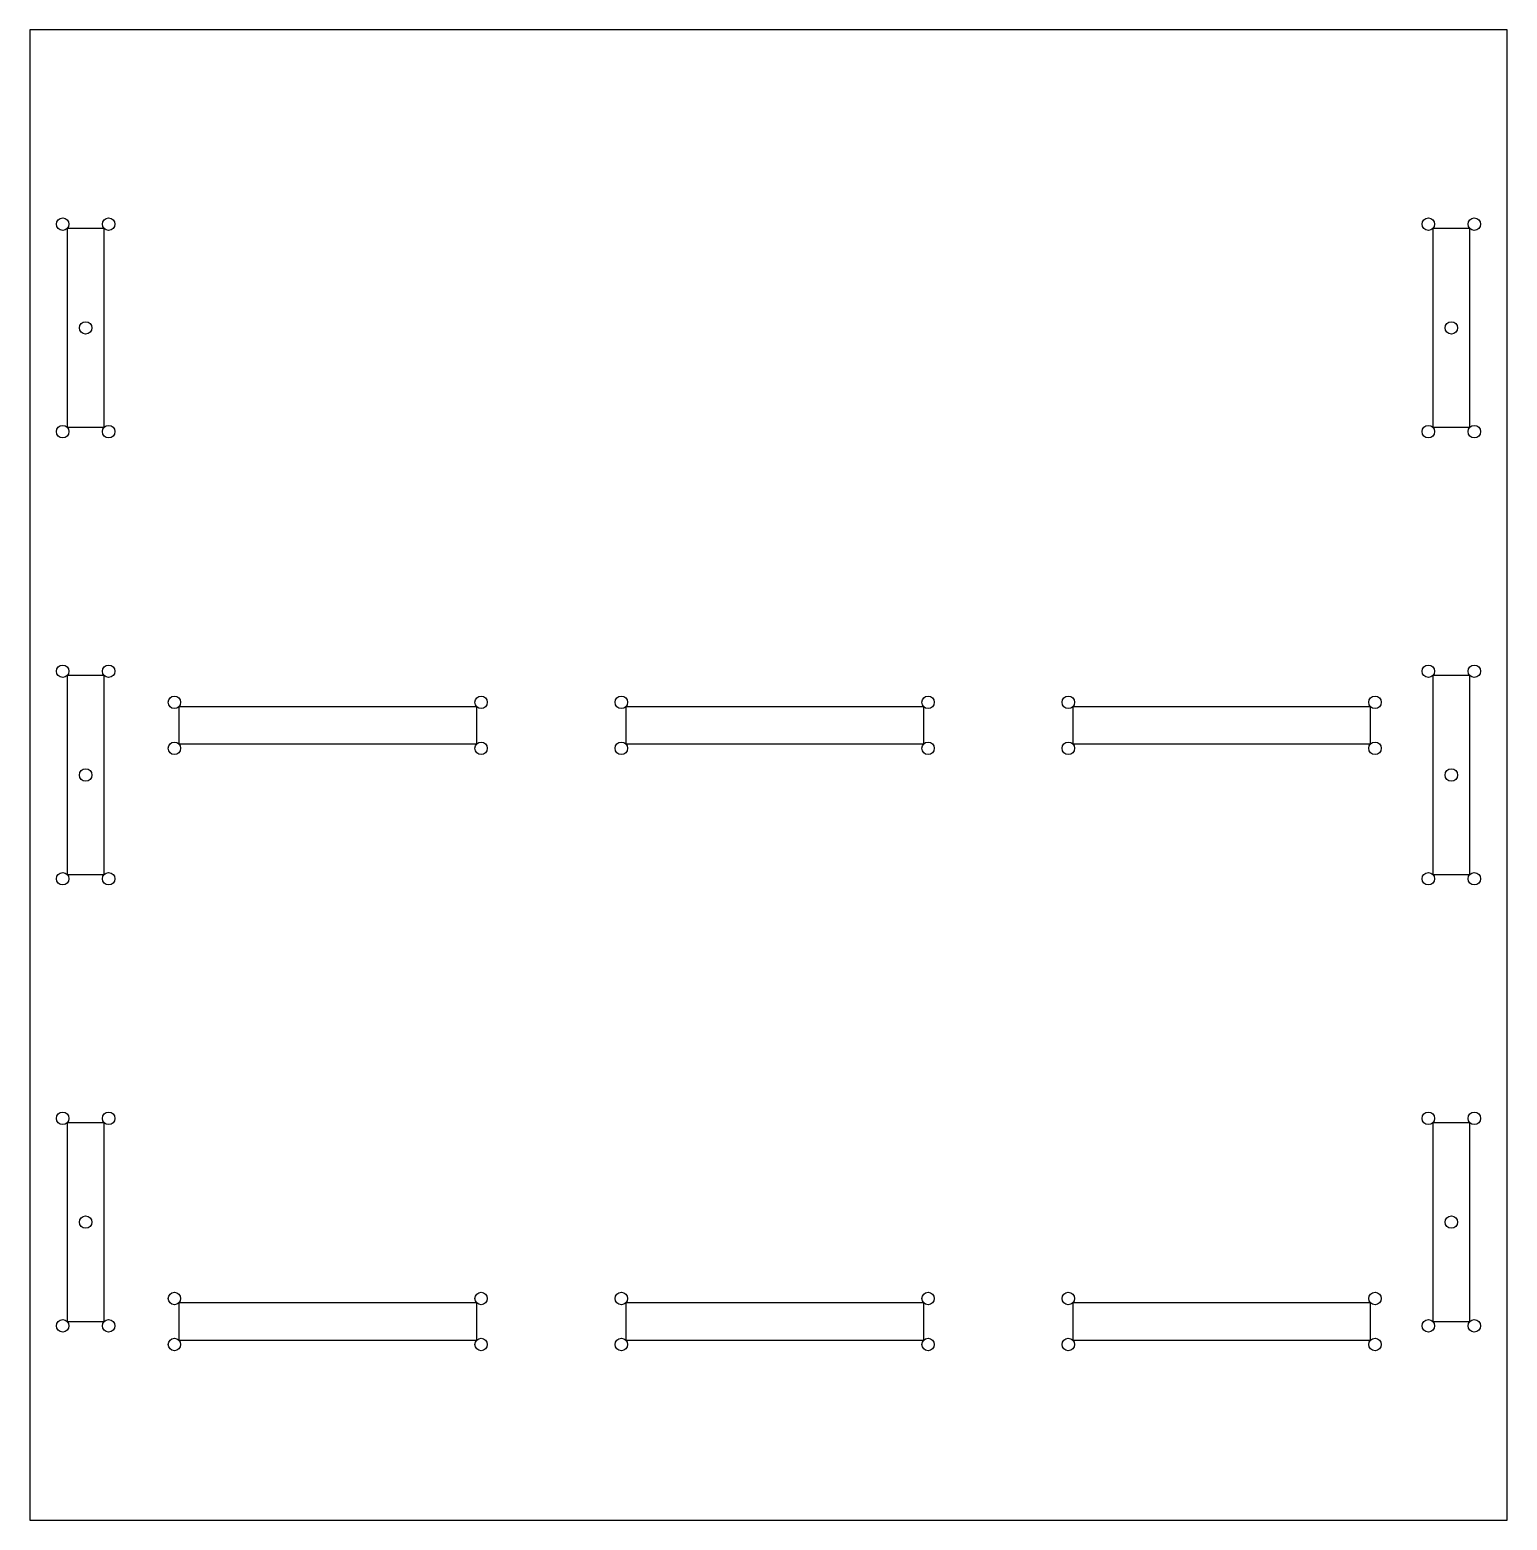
# Model space of a CAD drawing. Header units: metres. Extents: x 0 to 29.8, y 0 to 30.
import ezdxf

# ---------------------------------------------------------------- set-up
doc = ezdxf.new("R2010")
doc.units = ezdxf.units.M
doc.layers.add('CUT_BORDERS', color=7, linetype='Continuous')
doc.layers.add('CUT_HOLES', color=1, linetype='Continuous')

msp = doc.modelspace()

# ---------------------------------------------------------------- linework, layer by layer
at = {"layer": 'CUT_BORDERS'}
msp.add_lwpolyline([(0, 0), (29.75, 0), (29.75, 30), (0, 30), (0, 0)], close=True, dxfattribs=at)
at = {"layer": 'CUT_HOLES'}
for points in [[(0.75, 22), (1.5, 22), (1.5, 26), (0.75, 26), (0.75, 22)], [(28.25, 22), (29, 22), (29, 26), (28.25, 26), (28.25, 22)], [(0.75, 13), (1.5, 13), (1.5, 17), (0.75, 17), (0.75, 13)], [(28.25, 13), (29, 13), (29, 17), (28.25, 17), (28.25, 13)], [(3, 15.625), (9, 15.625), (9, 16.375), (3, 16.375), (3, 15.625)], [(12, 15.625), (18, 15.625), (18, 16.375), (12, 16.375), (12, 15.625)], [(21, 15.625), (27, 15.625), (27, 16.375), (21, 16.375), (21, 15.625)], [(0.75, 4), (1.5, 4), (1.5, 8), (0.75, 8), (0.75, 4)], [(28.25, 4), (29, 4), (29, 8), (28.25, 8), (28.25, 4)], [(3, 3.625), (9, 3.625), (9, 4.375), (3, 4.375), (3, 3.625)], [(12, 3.625), (18, 3.625), (18, 4.375), (12, 4.375), (12, 3.625)], [(21, 3.625), (27, 3.625), (27, 4.375), (21, 4.375), (21, 3.625)]]:
    msp.add_lwpolyline(points, close=True, dxfattribs=at)
for centre in [(0.662, 26.088), (1.588, 26.088), (28.162, 26.088), (29.088, 26.088), (1.125, 24), (28.625, 24), (0.662, 21.912), (1.588, 21.912), (28.162, 21.912), (29.088, 21.912), (0.662, 17.088), (1.588, 17.088), (28.162, 17.088), (29.088, 17.088), (2.912, 16.463), (9.088, 16.463), (11.912, 16.463), (18.088, 16.463), (20.912, 16.463), (27.088, 16.463), (2.912, 15.537), (9.088, 15.537), (11.912, 15.537), (18.088, 15.537), (20.912, 15.537), (27.088, 15.537), (1.125, 15), (28.625, 15), (0.662, 12.912), (1.588, 12.912), (28.162, 12.912), (29.088, 12.912), (0.662, 8.088), (1.588, 8.088), (28.162, 8.088), (29.088, 8.088), (1.125, 6), (28.625, 6), (2.912, 4.463), (9.088, 4.463), (11.912, 4.463), (18.088, 4.463), (20.912, 4.463), (27.088, 4.463), (0.662, 3.912), (1.588, 3.912), (28.162, 3.912), (29.088, 3.912), (2.912, 3.537), (9.088, 3.537), (11.912, 3.537), (18.088, 3.537), (20.912, 3.537), (27.088, 3.537)]:
    msp.add_circle(centre, 0.125, dxfattribs=at)

doc.saveas('drawing.dxf')
